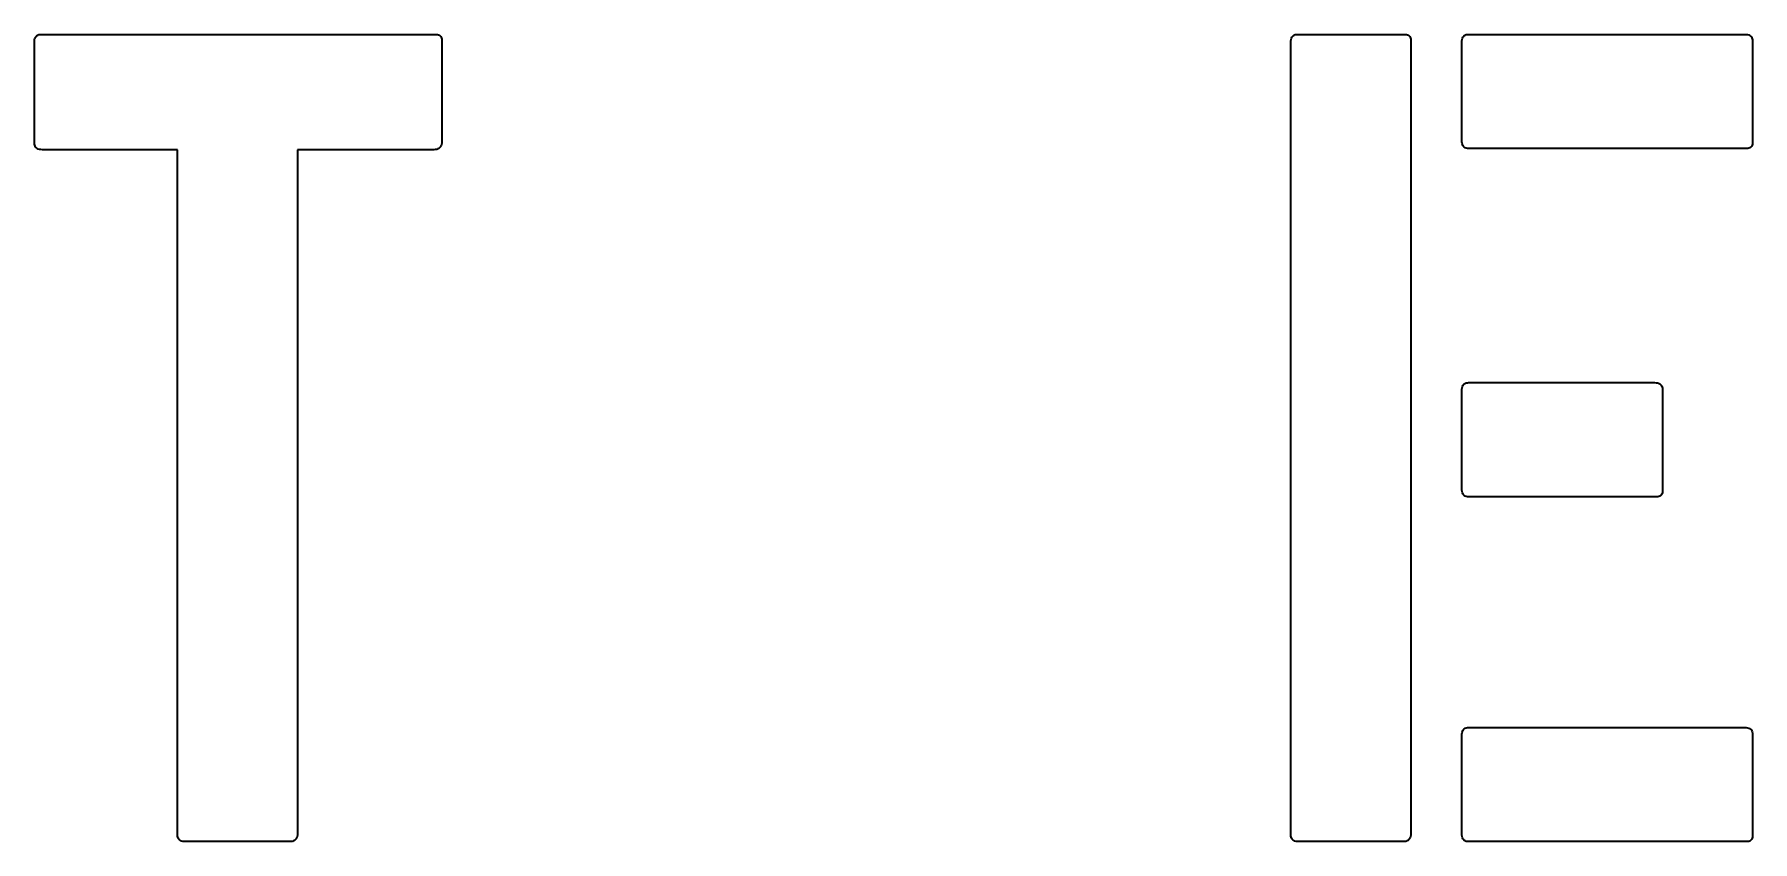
# Model space of a CAD drawing. Extents: x 10 to 410, y -69 to 348.
# Drawn here: x 300.25 to 342.78, y 226 to 246 of the extents above; entities that cross this region are included whole.
import ezdxf

# ---------------------------------------------------------------- set-up
doc = ezdxf.new("R2010")
doc.units = 0

msp = doc.modelspace()

# ---------------------------------------------------------------- linework, layer by layer
at = {"color": 7, "lineweight": 35, "ltscale": 0.000951}
for p, q in [((300.25, 245.800003), (300.251709, 245.837997)), ((331.350006, 245.800003), (331.351715, 245.837997)), ((335.578583, 245.800003), (335.580292, 245.837997)), ((342.578583, 246), (342.616577, 245.998291)), ((335.580292, 243.333435), (335.578583, 243.371429)), ((310.173706, 243.144867), (310.135712, 243.142853)), ((335.578583, 237.171432), (335.580292, 237.209427)), ((335.580292, 234.704865), (335.578583, 234.742859)), ((342.578583, 228.828583), (342.616577, 228.826859)), ((335.578583, 228.628571), (335.580292, 228.666565)), ((306.764282, 226.199997), (306.762268, 226.162003)), ((331.550018, 226), (331.512024, 226.001709)), ((334.321442, 226.199997), (334.319458, 226.162003)), ((335.580292, 226.162003), (335.578583, 226.199997))]:
    msp.add_line(p, q, dxfattribs=at)
at = {"color": 7, "lineweight": 35, "ltscale": 0.00086}
for p, q in [((300.251709, 245.837997), (300.256836, 245.872009)), ((331.351715, 245.837997), (331.356873, 245.872009)), ((335.580292, 245.837997), (335.585449, 245.872009)), ((342.616577, 245.998291), (342.650574, 245.993134)), ((335.585449, 243.299438), (335.580292, 243.333435)), ((300.411987, 243.144562), (300.377991, 243.149719)), ((340.388, 237.36972), (340.421997, 237.364563)), ((335.580292, 237.209427), (335.585449, 237.243439)), ((335.585449, 234.670868), (335.580292, 234.704865)), ((342.616577, 228.826859), (342.650574, 228.821716)), ((335.580292, 228.666565), (335.585449, 228.700562)), ((303.954834, 226.001709), (303.920837, 226.006866)), ((331.512024, 226.001709), (331.478027, 226.006866)), ((335.585449, 226.127991), (335.580292, 226.162003))]:
    msp.add_line(p, q, dxfattribs=at)
at = {"color": 7, "lineweight": 35, "ltscale": 0.00078}
for p, q in [((300.256836, 245.872009), (300.265442, 245.902008)), ((331.356873, 245.872009), (331.365448, 245.902008)), ((335.585449, 245.872009), (335.594025, 245.902008)), ((335.594025, 243.269424), (335.585449, 243.299438)), ((300.377991, 243.149719), (300.347992, 243.158295)), ((335.585449, 237.243439), (335.594025, 237.273438)), ((335.594025, 234.640854), (335.585449, 234.670868)), ((335.585449, 228.700562), (335.594025, 228.73056)), ((303.920837, 226.006866), (303.890839, 226.015427)), ((331.478027, 226.006866), (331.448029, 226.015427)), ((335.594025, 226.097992), (335.585449, 226.127991))]:
    msp.add_line(p, q, dxfattribs=at)
at = {"color": 7, "lineweight": 35, "ltscale": 0.000716}
for p, q in [((300.265442, 245.902008), (300.277405, 245.928009)), ((331.365448, 245.902008), (331.377441, 245.928009)), ((335.594025, 245.902008), (335.606018, 245.928009)), ((342.680603, 245.984573), (342.706604, 245.972565)), ((300.347992, 243.158295), (300.321991, 243.170288)), ((340.452026, 237.356003), (340.478027, 237.343994)), ((335.594025, 237.273438), (335.606018, 237.299438)), ((335.606018, 234.614853), (335.594025, 234.640854)), ((342.680603, 228.813141), (342.706604, 228.801147)), ((335.594025, 228.73056), (335.606018, 228.756561)), ((331.448029, 226.015427), (331.422028, 226.027435)), ((335.606018, 226.071991), (335.594025, 226.097992))]:
    msp.add_line(p, q, dxfattribs=at)
at = {"color": 7, "lineweight": 35, "ltscale": 0.000672}
for p, q in [((300.277405, 245.928009), (300.292847, 245.949997)), ((331.377441, 245.928009), (331.392883, 245.949997)), ((300.321991, 243.170288), (300.299988, 243.185715)), ((335.621429, 243.221436), (335.606018, 243.243439)), ((335.606018, 228.756561), (335.621429, 228.778564)), ((303.864868, 226.027435), (303.842834, 226.042847)), ((331.422028, 226.027435), (331.400024, 226.042847))]:
    msp.add_line(p, q, dxfattribs=at)
at = {"color": 7, "lineweight": 35, "ltscale": 0.000652}
for p, q in [((300.292847, 245.949997), (300.311707, 245.968002)), ((331.392883, 245.949997), (331.411743, 245.968002)), ((335.621429, 245.949997), (335.640289, 245.968002)), ((342.728577, 245.957153), (342.746582, 245.938293)), ((300.299988, 243.185715), (300.281982, 243.204575)), ((335.640289, 243.20343), (335.621429, 243.221436)), ((335.621429, 237.321426), (335.640289, 237.339432)), ((340.5, 237.328568), (340.518005, 237.309723)), ((335.640289, 234.57486), (335.621429, 234.592865)), ((335.621429, 228.778564), (335.640289, 228.79657)), ((342.728577, 228.785706), (342.746582, 228.766861)), ((331.400024, 226.042847), (331.382019, 226.061707)), ((335.640289, 226.031998), (335.621429, 226.050003))]:
    msp.add_line(p, q, dxfattribs=at)
at = {"color": 7, "lineweight": 35, "ltscale": 0.000658}
for p, q in [((300.311707, 245.968002), (300.333984, 245.981995)), ((331.411743, 245.968002), (331.434021, 245.981995)), ((335.640289, 245.968002), (335.662598, 245.981995)), ((342.746582, 245.938293), (342.76059, 245.916)), ((300.281982, 243.204575), (300.268005, 243.226868)), ((335.640289, 237.339432), (335.662598, 237.353424)), ((342.746582, 228.766861), (342.76059, 228.744568)), ((303.82486, 226.061707), (303.810852, 226.084)), ((331.382019, 226.061707), (331.368011, 226.084)), ((335.662598, 226.018005), (335.640289, 226.031998))]:
    msp.add_line(p, q, dxfattribs=at)
at = {"color": 7, "lineweight": 35, "ltscale": 0.00069}
for p, q in [((300.333984, 245.981995), (300.359711, 245.992004)), ((342.76059, 245.916), (342.770599, 245.890289)), ((342.76059, 228.744568), (342.770599, 228.718857)), ((303.810852, 226.084), (303.800842, 226.109711)), ((331.368011, 226.084), (331.358002, 226.109711))]:
    msp.add_line(p, q, dxfattribs=at)
at = {"color": 7, "lineweight": 35, "ltscale": 0.000744}
for p, q in [((300.359711, 245.992004), (300.388855, 245.998001)), ((331.459717, 245.992004), (331.488861, 245.998001)), ((335.688293, 245.992004), (335.717438, 245.998001)), ((342.770599, 245.890289), (342.776611, 245.861145)), ((300.257996, 243.252563), (300.252014, 243.281708)), ((335.717438, 243.173431), (335.688293, 243.179428)), ((335.688293, 237.363434), (335.717438, 237.369431)), ((340.542023, 237.261719), (340.548035, 237.232574)), ((335.717438, 234.544861), (335.688293, 234.550858)), ((335.688293, 228.820572), (335.717438, 228.826569)), ((342.770599, 228.718857), (342.776611, 228.689713)), ((303.800842, 226.109711), (303.794861, 226.138855)), ((331.358002, 226.109711), (331.35202, 226.138855)), ((335.717438, 226.001999), (335.688293, 226.007996))]:
    msp.add_line(p, q, dxfattribs=at)
at = {"color": 7, "lineweight": 35, "ltscale": 0.000816}
for p, q in [((300.388855, 245.998001), (300.421417, 246)), ((331.488861, 245.998001), (331.521454, 246)), ((335.717438, 245.998001), (335.75, 246)), ((342.776611, 245.861145), (342.778595, 245.828568)), ((300.252014, 243.281708), (300.25, 243.314285)), ((335.75, 243.171432), (335.717438, 243.173431)), ((335.717438, 237.369431), (335.75, 237.371429)), ((340.548035, 237.232574), (340.550018, 237.199997)), ((335.75, 234.542847), (335.717438, 234.544861)), ((335.717438, 228.826569), (335.75, 228.828583)), ((342.776611, 228.689713), (342.778595, 228.657135)), ((303.794861, 226.138855), (303.792847, 226.171417)), ((331.35202, 226.138855), (331.350006, 226.171417)), ((335.75, 226), (335.717438, 226.001999))]:
    msp.add_line(p, q, dxfattribs=at)
at = {"color": 7, "lineweight": 35, "ltscale": 0.243571}
msp.add_line((300.421417, 246), (310.164276, 246), dxfattribs=at)
at = {"color": 7, "lineweight": 35, "ltscale": 0.000815}
for p, q in [((310.164276, 246), (310.196838, 245.998566)), ((334.150024, 246), (334.182587, 245.998566)), ((342.778595, 243.342865), (342.777161, 243.310287)), ((340.550018, 234.714294), (340.548584, 234.681717)), ((342.778595, 226.171417), (342.777161, 226.138855))]:
    msp.add_line(p, q, dxfattribs=at)
at = {"color": 7, "lineweight": 35, "ltscale": 0.000737}
for p, q in [((310.196838, 245.998566), (310.226013, 245.994293)), ((306.692261, 226.031998), (306.66629, 226.018005))]:
    msp.add_line(p, q, dxfattribs=at)
at = {"color": 7, "lineweight": 35, "ltscale": 0.000667}
for p, q in [((310.226013, 245.994293), (310.251709, 245.987152)), ((334.211731, 245.994293), (334.237457, 245.987152)), ((342.772888, 243.281143), (342.765747, 243.255432)), ((340.544312, 234.652573), (340.53717, 234.626862)), ((342.772888, 226.109711), (342.765747, 226.084))]:
    msp.add_line(p, q, dxfattribs=at)
at = {"color": 7, "lineweight": 35, "ltscale": 0.000611}
for p, q in [((310.251709, 245.987152), (310.273987, 245.977142)), ((334.237457, 245.987152), (334.259735, 245.977142)), ((342.765747, 243.255432), (342.755737, 243.233154)), ((340.53717, 234.626862), (340.527161, 234.604568)), ((342.765747, 226.084), (342.755737, 226.061707))]:
    msp.add_line(p, q, dxfattribs=at)
at = {"color": 7, "lineweight": 35, "ltscale": 0.000571}
for p, q in [((310.273987, 245.977142), (310.292847, 245.964294)), ((334.259735, 245.977142), (334.278595, 245.964294)), ((342.755737, 243.233154), (342.742859, 243.214294)), ((340.527161, 234.604568), (340.514282, 234.585724)), ((342.755737, 226.061707), (342.742859, 226.042847))]:
    msp.add_line(p, q, dxfattribs=at)
at = {"color": 7, "lineweight": 35, "ltscale": 0.000551}
msp.add_line((310.292847, 245.964294), (310.308289, 245.948578), dxfattribs=at)
at = {"color": 7, "lineweight": 35, "ltscale": 0.000553}
for p, q in [((310.308289, 245.948578), (310.320282, 245.929993)), ((334.294006, 245.948578), (334.306, 245.929993)), ((342.727173, 243.198853), (342.708588, 243.186859)), ((340.498596, 234.570282), (340.480011, 234.558289)), ((342.727173, 226.027435), (342.708588, 226.015427))]:
    msp.add_line(p, q, dxfattribs=at)
at = {"color": 7, "lineweight": 35, "ltscale": 0.000577}
for p, q in [((310.320282, 245.929993), (310.328857, 245.908569)), ((334.306, 245.929993), (334.314575, 245.908569)), ((340.480011, 234.558289), (340.458588, 234.549713)), ((342.708588, 226.015427), (342.687134, 226.006866))]:
    msp.add_line(p, q, dxfattribs=at)
at = {"color": 7, "lineweight": 35, "ltscale": 0.000621}
for p, q in [((310.328857, 245.908569), (310.333984, 245.884277)), ((334.314575, 245.908569), (334.319733, 245.884277))]:
    msp.add_line(p, q, dxfattribs=at)
at = {"color": 7, "lineweight": 35, "ltscale": 0.00068}
for p, q in [((310.333984, 245.884277), (310.335693, 245.857147)), ((334.319733, 245.884277), (334.321442, 245.857147)), ((342.662903, 243.173141), (342.635742, 243.171432)), ((340.434326, 234.544571), (340.407166, 234.542847)), ((342.662903, 226.001709), (342.635742, 226))]:
    msp.add_line(p, q, dxfattribs=at)
at = {"color": 7, "lineweight": 35, "ltscale": 0.062857}
msp.add_line((310.335693, 245.857147), (310.335693, 243.342865), dxfattribs=at)
at = {"color": 7, "lineweight": 35, "ltscale": 0.000689}
for p, q in [((331.434021, 245.981995), (331.459717, 245.992004)), ((335.662598, 245.981995), (335.688293, 245.992004)), ((300.268005, 243.226868), (300.257996, 243.252563)), ((335.688293, 243.179428), (335.662598, 243.189423)), ((335.662598, 237.353424), (335.688293, 237.363434)), ((340.532043, 237.28743), (340.542023, 237.261719)), ((335.688293, 234.550858), (335.662598, 234.560852)), ((335.662598, 228.810577), (335.688293, 228.820572)), ((335.688293, 226.007996), (335.662598, 226.018005))]:
    msp.add_line(p, q, dxfattribs=at)
at = {"color": 7, "lineweight": 35, "ltscale": 0.065714}
msp.add_line((331.521454, 246), (334.150024, 246), dxfattribs=at)
at = {"color": 7, "lineweight": 35, "ltscale": 0.000736}
for p, q in [((334.182587, 245.998566), (334.211731, 245.994293)), ((342.777161, 243.310287), (342.772888, 243.281143)), ((340.548584, 234.681717), (340.544312, 234.652573)), ((342.777161, 226.138855), (342.772888, 226.109711))]:
    msp.add_line(p, q, dxfattribs=at)
at = {"color": 7, "lineweight": 35, "ltscale": 0.00055}
for p, q in [((334.278595, 245.964294), (334.294006, 245.948578)), ((342.742859, 243.214294), (342.727173, 243.198853)), ((340.514282, 234.585724), (340.498596, 234.570282)), ((342.742859, 226.042847), (342.727173, 226.027435))]:
    msp.add_line(p, q, dxfattribs=at)
at = {"color": 7, "lineweight": 35, "ltscale": 0.491429}
msp.add_line((334.321442, 245.857147), (334.321442, 226.199997), dxfattribs=at)
at = {"color": 7, "lineweight": 35, "ltscale": 0.000671}
for p, q in [((335.606018, 245.928009), (335.621429, 245.949997)), ((342.706604, 245.972565), (342.728577, 245.957153)), ((335.606018, 237.299438), (335.621429, 237.321426)), ((340.478027, 237.343994), (340.5, 237.328568)), ((335.621429, 234.592865), (335.606018, 234.614853)), ((342.706604, 228.801147), (342.728577, 228.785706)), ((335.621429, 226.050003), (335.606018, 226.071991))]:
    msp.add_line(p, q, dxfattribs=at)
at = {"color": 7, "lineweight": 35, "ltscale": 0.170715}
for p, q in [((335.75, 246), (342.578583, 246)), ((335.75, 228.828583), (342.578583, 228.828583))]:
    msp.add_line(p, q, dxfattribs=at)
at = {"color": 7, "lineweight": 35, "ltscale": 0.000781}
for p, q in [((342.650574, 245.993134), (342.680603, 245.984573)), ((340.421997, 237.364563), (340.452026, 237.356003)), ((342.650574, 228.821716), (342.680603, 228.813141))]:
    msp.add_line(p, q, dxfattribs=at)
at = {"color": 7, "lineweight": 35, "ltscale": 0.062143}
for p, q in [((342.778595, 245.828568), (342.778595, 243.342865)), ((300.25, 243.314285), (300.25, 245.800003)), ((340.550018, 237.199997), (340.550018, 234.714294)), ((342.778595, 228.657135), (342.778595, 226.171417))]:
    msp.add_line(p, q, dxfattribs=at)
at = {"color": 7, "lineweight": 35, "ltscale": 0.490715}
msp.add_line((331.350006, 226.171417), (331.350006, 245.800003), dxfattribs=at)
at = {"color": 7, "lineweight": 35, "ltscale": 0.060714}
for p, q in [((335.578583, 243.371429), (335.578583, 245.800003)), ((335.578583, 234.742859), (335.578583, 237.171432)), ((335.578583, 226.199997), (335.578583, 228.628571))]:
    msp.add_line(p, q, dxfattribs=at)
at = {"color": 7, "lineweight": 35, "ltscale": 0.00079}
msp.add_line((310.327698, 243.270859), (310.317719, 243.24086), dxfattribs=at)
at = {"color": 7, "lineweight": 35, "ltscale": 0.000863}
for p, q in [((310.33371, 243.304855), (310.327698, 243.270859)), ((310.207703, 243.150848), (310.173706, 243.144867)), ((306.636292, 226.007996), (306.602295, 226.001999)), ((306.762268, 226.162003), (306.756287, 226.127991)), ((334.193451, 226.007996), (334.159454, 226.001999)), ((334.319458, 226.162003), (334.313446, 226.127991))]:
    msp.add_line(p, q, dxfattribs=at)
at = {"color": 7, "lineweight": 35, "ltscale": 0.000952}
for p, q in [((310.335693, 243.342865), (310.33371, 243.304855)), ((300.450012, 243.142853), (300.411987, 243.144562)), ((303.992859, 226), (303.954834, 226.001709)), ((306.602295, 226.001999), (306.56427, 226)), ((334.159454, 226.001999), (334.121429, 226))]:
    msp.add_line(p, q, dxfattribs=at)
at = {"color": 7, "lineweight": 35, "ltscale": 0.000715}
for p, q in [((335.606018, 243.243439), (335.594025, 243.269424)), ((303.890839, 226.015427), (303.864868, 226.027435))]:
    msp.add_line(p, q, dxfattribs=at)
at = {"color": 7, "lineweight": 35, "ltscale": 0.083571}
msp.add_line((303.792847, 243.142853), (300.450012, 243.142853), dxfattribs=at)
at = {"color": 7, "lineweight": 35, "ltscale": 0.424286}
msp.add_line((303.792847, 226.171417), (303.792847, 243.142853), dxfattribs=at)
at = {"color": 7, "lineweight": 35, "ltscale": 0.084286}
msp.add_line((310.135712, 243.142853), (306.764282, 243.142853), dxfattribs=at)
at = {"color": 7, "lineweight": 35, "ltscale": 0.423571}
msp.add_line((306.764282, 243.142853), (306.764282, 226.199997), dxfattribs=at)
at = {"color": 7, "lineweight": 35, "ltscale": 0.000791}
for p, q in [((310.237701, 243.160858), (310.207703, 243.150848)), ((306.66629, 226.018005), (306.636292, 226.007996)), ((306.756287, 226.127991), (306.746277, 226.097992)), ((334.22345, 226.018005), (334.193451, 226.007996)), ((334.313446, 226.127991), (334.303436, 226.097992))]:
    msp.add_line(p, q, dxfattribs=at)
at = {"color": 7, "lineweight": 35, "ltscale": 0.000738}
for p, q in [((310.263702, 243.174866), (310.237701, 243.160858)), ((310.317719, 243.24086), (310.303711, 243.214859)), ((306.746277, 226.097992), (306.732269, 226.071991)), ((334.249451, 226.031998), (334.22345, 226.018005)), ((334.303436, 226.097992), (334.289429, 226.071991))]:
    msp.add_line(p, q, dxfattribs=at)
at = {"color": 7, "lineweight": 35, "ltscale": 0.000711}
for p, q in [((310.285706, 243.192856), (310.263702, 243.174866)), ((310.303711, 243.214859), (310.285706, 243.192856)), ((306.714294, 226.050003), (306.692261, 226.031998)), ((334.271454, 226.050003), (334.249451, 226.031998))]:
    msp.add_line(p, q, dxfattribs=at)
at = {"color": 7, "lineweight": 35, "ltscale": 0.000659}
for p, q in [((335.662598, 243.189423), (335.640289, 243.20343)), ((340.518005, 237.309723), (340.532043, 237.28743)), ((335.662598, 234.560852), (335.640289, 234.57486)), ((335.640289, 228.79657), (335.662598, 228.810577))]:
    msp.add_line(p, q, dxfattribs=at)
at = {"color": 7, "lineweight": 35, "ltscale": 0.172144}
for p, q in [((342.635742, 243.171432), (335.75, 243.171432)), ((342.635742, 226), (335.75, 226))]:
    msp.add_line(p, q, dxfattribs=at)
at = {"color": 7, "lineweight": 35, "ltscale": 0.000619}
for p, q in [((342.687134, 243.178284), (342.662903, 243.173141)), ((342.687134, 226.006866), (342.662903, 226.001709))]:
    msp.add_line(p, q, dxfattribs=at)
at = {"color": 7, "lineweight": 35, "ltscale": 0.000578}
msp.add_line((342.708588, 243.186859), (342.687134, 243.178284), dxfattribs=at)
at = {"color": 7, "lineweight": 35, "ltscale": 0.115001}
msp.add_line((335.75, 237.371429), (340.350037, 237.371429), dxfattribs=at)
at = {"color": 7, "lineweight": 35, "ltscale": 0.00095}
msp.add_line((340.350037, 237.371429), (340.388, 237.36972), dxfattribs=at)
at = {"color": 7, "lineweight": 35, "ltscale": 0.116429}
msp.add_line((340.407166, 234.542847), (335.75, 234.542847), dxfattribs=at)
at = {"color": 7, "lineweight": 35, "ltscale": 0.00062}
msp.add_line((340.458588, 234.549713), (340.434326, 234.544571), dxfattribs=at)
at = {"color": 7, "lineweight": 35, "ltscale": 0.000651}
msp.add_line((303.842834, 226.042847), (303.82486, 226.061707), dxfattribs=at)
at = {"color": 7, "lineweight": 35, "ltscale": 0.064285}
for p, q in [((306.56427, 226), (303.992859, 226)), ((334.121429, 226), (331.550018, 226))]:
    msp.add_line(p, q, dxfattribs=at)
at = {"color": 7, "lineweight": 35, "ltscale": 0.00071}
for p, q in [((306.732269, 226.071991), (306.714294, 226.050003)), ((334.289429, 226.071991), (334.271454, 226.050003))]:
    msp.add_line(p, q, dxfattribs=at)

doc.saveas('drawing.dxf')
